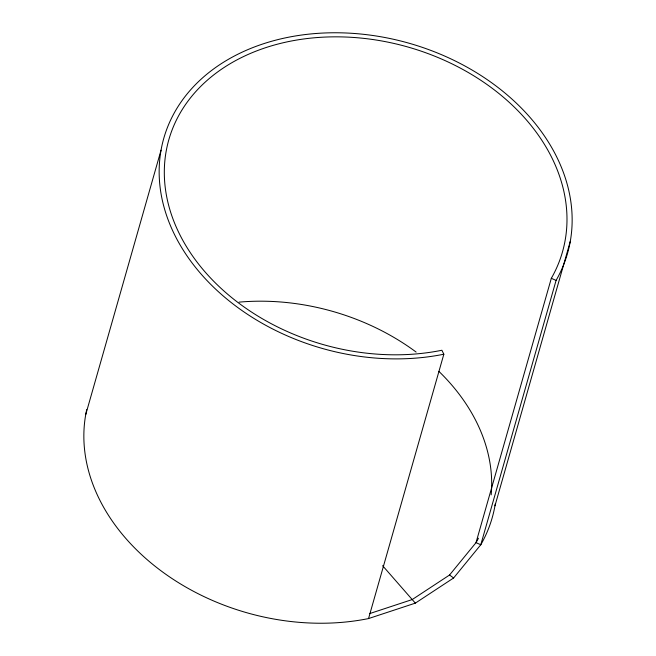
<?xml version="1.0" encoding="UTF-8"?>
<svg xmlns="http://www.w3.org/2000/svg" width="656" height="656" viewBox="0 0 656 656"><rect width="100%" height="100%" fill="white"/><g stroke="black" fill="none" stroke-linecap="round" stroke-linejoin="round"><path stroke-width="0.98" d="M85.739 414.543L161.04 150.191M368.541 618.567L443.841 354.215L441.882 350.255A204.656 154.693 15.9 0 1 165.919 192.356A204.656 154.693 15.9 0 1 392.805 43.189A204.656 154.693 15.9 0 1 551.327 278.3L556.083 280.415L480.782 544.767L453.624 577.969L415.338 603.135L368.541 618.567A209.904 158.654 15.9 0 1 161.351 571.056A209.904 158.654 15.9 0 1 86.723 409.606M551.327 278.3L476.018 542.651L449.54 575.025L412.214 599.559L369.492 613.647M494.96 505.809L570.261 241.457M449.54 575.025L453.624 577.969M382.587 565.677L415.338 603.135M495.288 503.865A209.904 158.654 15.9 0 1 480.782 544.767L476.018 542.651A204.656 154.693 15.9 0 0 478.454 538.199M239.087 302.137A204.656 154.693 15.9 0 1 416.125 352.067M438.93 371.403A204.656 154.693 15.9 0 1 491.172 494.878M443.841 354.215A209.904 158.654 15.9 0 1 160.802 192.265A209.904 158.654 15.9 0 1 393.502 39.278A209.904 158.654 15.9 0 1 556.083 280.415"/></g></svg>
